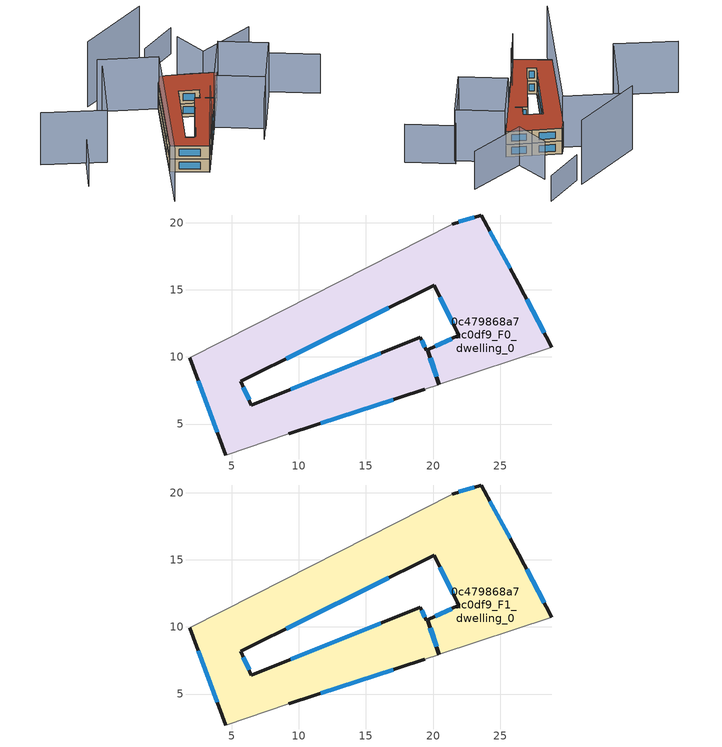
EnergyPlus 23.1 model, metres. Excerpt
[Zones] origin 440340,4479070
0c479868a7ac0df9_F0_dwelling_0
 floor ground (EU_floor_Construction): 23.58,20.57 26.4,15.39 28.84,10.71 20.47,7.94 19.61,10.54 21.93,11.61 20.07,15.32 5.69,8.17 6.47,6.39 19.03,11.47 19.5,10.49 19.56,10.52 20.42,7.93 19.4,7.59 9.26,4.26 4.56,2.69 1.87,9.92 6.73,12.38 21.41,19.9 z0
 wall outside (EU_wall_Construction): 28.84,10.71 26.4,15.39 23.58,20.57 21.41,19.9 / 20.42,7.93 19.56,10.52 19.5,10.49 19.03,11.47 6.47,6.39 5.69,8.17 20.07,15.32 21.93,11.61 19.61,10.54 20.47,7.94 / 9.26,4.26 19.4,7.59 / 1.87,9.92 4.56,2.69 z0:3
 wall adiabatic (EU_wall_Construction): 21.41,19.9 6.73,12.38 1.87,9.92 / 20.47,7.94 28.84,10.71 / 19.4,7.59 20.42,7.93 / 4.56,2.69 9.26,4.26 z0:3
 window (EU_Window_Construction): 23.07,20.41 21.92,20.05 / 25.74,16.61 24.24,19.36 / 28.27,11.81 26.97,14.3 / 19.81,9.93 20.27,8.55 / 21.39,11.36 20.15,10.79 / 20.51,14.45 21.5,12.48 / 9.06,9.84 16.7,13.65 / 6.29,6.81 5.88,7.75 / 16.09,10.28 9.41,7.58 / 19.39,10.72 19.14,11.24 / 19.55,10.51 19.51,10.5 / 20.22,8.54 19.76,9.91 / 11.64,5.04 17.03,6.81 / 2.5,8.23 3.93,4.38 z0.7:2.3
0c479868a7ac0df9_F1_dwelling_0
 floor to 0c479868a7ac0df9_F0_dwelling_0 (EU_floor_Construction): 23.58,20.57 26.4,15.39 28.84,10.71 20.47,7.94 19.61,10.54 21.93,11.61 20.07,15.32 5.69,8.17 6.47,6.39 19.03,11.47 19.5,10.49 19.56,10.52 20.42,7.93 19.4,7.59 9.26,4.26 4.56,2.69 1.87,9.92 6.73,12.38 21.41,19.9 z3
 wall outside (EU_wall_Construction): 28.84,10.71 26.4,15.39 23.58,20.57 21.41,19.9 / 20.42,7.93 19.56,10.52 19.5,10.49 19.03,11.47 6.47,6.39 5.69,8.17 20.07,15.32 21.93,11.61 19.61,10.54 20.47,7.94 / 9.26,4.26 19.4,7.59 / 1.87,9.92 4.56,2.69 z3:6
 wall adiabatic (EU_wall_Construction): 21.41,19.9 6.73,12.38 1.87,9.92 / 20.47,7.94 28.84,10.71 / 19.4,7.59 20.42,7.93 / 4.56,2.69 9.26,4.26 z3:6
 window (EU_Window_Construction): 23.07,20.41 21.92,20.05 / 25.74,16.61 24.24,19.36 / 28.27,11.81 26.97,14.3 / 19.81,9.93 20.27,8.55 / 21.39,11.36 20.15,10.79 / 20.51,14.45 21.5,12.48 / 9.06,9.84 16.7,13.65 / 6.29,6.81 5.88,7.75 / 16.09,10.28 9.41,7.58 / 19.39,10.72 19.14,11.24 / 19.55,10.51 19.51,10.5 / 20.22,8.54 19.76,9.91 / 11.64,5.04 17.03,6.81 / 2.5,8.23 3.93,4.38 z3.7:5.3
 roof outside (EU_roof_Construction): 28.84,10.71 26.4,15.39 23.58,20.57 21.41,19.9 6.73,12.38 1.87,9.92 4.56,2.69 9.26,4.26 19.4,7.59 20.42,7.93 19.56,10.52 19.5,10.49 19.03,11.47 6.47,6.39 5.69,8.17 20.07,15.32 21.93,11.61 19.61,10.54 20.47,7.94 z6
shading: 4.53,2.68 9.96,4.71 / 9.26,4.26 15.68,6.96 / 16.05,30.42 21.43,19.86 / 21.43,19.86 -7.09,5.33 / 14.31,28.69 0.54,22.25 / 0.54,22.25 -4.84,33.76 / 19.4,7.59 30.44,11.24 / 30.44,11.24 33.53,1.91 / 33.53,1.91 22.48,-1.74 / 22.48,-1.74 19.4,7.59 z0:12; 19.01,-2.84 34.52,2.42 / 34.52,2.42 37.7,-6.97 / 41.5,9.19 30.4,14.16 / 30.4,14.16 33.3,20.65 z0:9; -1.13,25.93 -8.35,22.55 / 39.89,24.63 31.26,26.61 z0:6; 32.13,28.02 17.08,32.78 z0:15
[Building]
EU S2 Campaign: North Axis=0; Terrain=City; Solar Distribution=FullExterior
[Site:Location]
Madrid: Latitude=40.5; Longitude=-3.5; Time Zone=1; Elevation=609
[SizingPeriod:WeatherFileDays]
AnnualSizingPeriod: Begin Month=1; Begin Day of Month=1; End Month=12; End Day of Month=31; Day of Week for Start Day=Monday; Use Weather File Daylight Saving Period=No; Use Weather File Rain and Snow Indicators=No
[MATERIAL]
EU_InternalMass_Material: Roughness=MediumRough; Thickness=0.1; Conductivity=1; Density=1800; Specific Heat=900; Thermal Absorptance=0.9; Solar Absorptance=0.7; Visible Absorptance=0.7
[MATERIAL:NOMASS] Roughness=MediumRough; Thermal Absorptance=0.9; Solar Absorptance=0.7; Visible Absorptance=0.7
Name | Thermal Resistance
EU_wall_NoMass | 0.419739
EU_roof_NoMass | 0.352165
EU_floor_NoMass | 0.608284
[WINDOWMATERIAL:SIMPLEGLAZINGSYSTEM]
EU_Window_SimpleGlazing: UFactor=4.8352; Solar Heat Gain Coefficient=0.85; Visible Transmittance=0.85
[CONSTRUCTION]
EU_wall_Construction: EU_wall_NoMass
EU_roof_Construction: EU_roof_NoMass
EU_floor_Construction: EU_floor_NoMass
EU_Window_Construction: EU_Window_SimpleGlazing
EU_InternalMass_Construction: EU_InternalMass_Material
[ZONE] Type=1; Multiplier=1; Ceiling Height=autocalculate; Floor Area=autocalculate; Part of Total Floor Area=Yes
Name | Volume
0c479868a7ac0df9_F0_dwelling_0 | 580.378
0c479868a7ac0df9_F1_dwelling_0 | 580.38
[INTERNALMASS] Construction=EU_InternalMass_Construction; Surface Area=193.46
Name | Zone or ZoneList
0c479868a7ac0df9_F0_dwelling_0_EU_InternalMass | 0c479868a7ac0df9_F0_dwelling_0
0c479868a7ac0df9_F1_dwelling_0_EU_InternalMass | 0c479868a7ac0df9_F1_dwelling_0
[OTHEREQUIPMENT] Fuel Type=Electricity; Design Level Calculation Method=Watts/Area; Power per Zone Floor Area=1; Fraction Latent=0; Fraction Radiant=0; Fraction Lost=0; Carbon Dioxide Generation Rate=0; EndUse Subcategory=EU_Step8_InternalGains
Name | Zone or ZoneList or Space or SpaceList | Schedule
EU_Step8_InternalGain_0c479868a7ac0df9_F0_dwelling_0_f000 | 0c479868a7ac0df9_F0_dwelling_0 | EU_Step8_GainSchedule_0c479868a7ac0df9_F0_dwelling_0_f000
EU_Step8_InternalGain_0c479868a7ac0df9_F1_dwelling_0_f000 | 0c479868a7ac0df9_F1_dwelling_0 | EU_Step8_GainSchedule_0c479868a7ac0df9_F1_dwelling_0_f000
[ZONEVENTILATION:DESIGNFLOWRATE] Schedule=EU_AlwaysOn; Design Flow Rate Calculation Method=AirChanges/Hour; Air Changes per Hour=0.703302; Ventilation Type=Natural; Fan Pressure Rise=0; Fan Total Efficiency=1; Constant Term Coefficient=1; Temperature Term Coefficient=0; Velocity Term Coefficient=0; Velocity Squared Term Coefficient=0; Minimum Indoor Temperature=-100; Maximum Indoor Temperature=100; Delta Temperature=-100; Minimum Outdoor Temperature=-100; Maximum Outdoor Temperature=100; Maximum Wind Speed=40
Name | Zone or ZoneList or Space or SpaceList
EU_ConstantAir_0c479868a7ac0df9_F0_dwelling_0 | 0c479868a7ac0df9_F0_dwelling_0
EU_ConstantAir_0c479868a7ac0df9_F1_dwelling_0 | 0c479868a7ac0df9_F1_dwelling_0
[HVACTEMPLATE:THERMOSTAT] Constant Heating Setpoint=20; Constant Cooling Setpoint=50
EU_HeatOnly_0c479868a7ac0df9_F0_dwelling_0; EU_HeatOnly_0c479868a7ac0df9_F1_dwelling_0
[HVACTEMPLATE:ZONE:IDEALLOADSAIRSYSTEM] System Availability Schedule=EU_AlwaysOn; Maximum Heating Supply Air Temperature=50; Minimum Cooling Supply Air Temperature=13; Maximum Heating Supply Air Humidity Ratio=0.0156; Minimum Cooling Supply Air Humidity Ratio=0.0077; Heating Limit=NoLimit; Cooling Limit=NoLimit; Heating Availability Schedule=EU_AlwaysOn; Cooling Availability Schedule=EU_CoolingOff; Dehumidification Control Type=ConstantSensibleHeatRatio; Cooling Sensible Heat Ratio=0.7; Dehumidification Setpoint=60; Humidification Control Type=None; Humidification Setpoint=30; Outdoor Air Method=None; Outdoor Air Flow Rate per Person=0.00944; Outdoor Air Flow Rate per Zone Floor Area=0; Outdoor Air Flow Rate per Zone=0; Demand Controlled Ventilation Type=None; Outdoor Air Economizer Type=NoEconomizer; Heat Recovery Type=None; Sensible Heat Recovery Effectiveness=0.7; Latent Heat Recovery Effectiveness=0.65
Name | Template Thermostat
0c479868a7ac0df9_F0_dwelling_0 | EU_HeatOnly_0c479868a7ac0df9_F0_dwelling_0
0c479868a7ac0df9_F1_dwelling_0 | EU_HeatOnly_0c479868a7ac0df9_F1_dwelling_0
[SIZING:ZONE] Zone Cooling Design Supply Air Temperature Input Method=SupplyAirTemperature; Zone Cooling Design Supply Air Temperature=13; Zone Heating Design Supply Air Temperature Input Method=SupplyAirTemperature; Zone Heating Design Supply Air Temperature=50; Zone Cooling Design Supply Air Humidity Ratio=0.008; Zone Heating Design Supply Air Humidity Ratio=0.008; Cooling Design Air Flow Method=DesignDay; Cooling Design Air Flow Rate=0; Cooling Minimum Air Flow per Zone Floor Area=0.000762; Cooling Minimum Air Flow=0; Cooling Minimum Air Flow Fraction=0.2; Heating Design Air Flow Method=DesignDay; Heating Design Air Flow Rate=0; Heating Maximum Air Flow per Zone Floor Area=0.002032; Heating Maximum Air Flow=0.141576; Heating Maximum Air Flow Fraction=0.3; Account for Dedicated Outdoor Air System=No; Dedicated Outdoor Air System Control Strategy=NeutralSupplyAir; Dedicated Outdoor Air Low Setpoint Temperature for Design=autosize; Dedicated Outdoor Air High Setpoint Temperature for Design=autosize; Zone Load Sizing Method=Sensible Load Only No Latent Load; Zone Latent Cooling Design Supply Air Humidity Ratio Input Method=HumidityRatioDifference; Zone Cooling Design Supply Air Humidity Ratio Difference=0.005; Zone Latent Heating Design Supply Air Humidity Ratio Input Method=HumidityRatioDifference; Zone Humidification Design Supply Air Humidity Ratio Difference=0.005
0c479868a7ac0df9_F0_dwelling_0; 0c479868a7ac0df9_F1_dwelling_0
[SCHEDULE:CONSTANT]
Name | Hourly Value
EU_AlwaysOn | 1
EU_CoolingOff | 0
[SCHEDULE:FILE] Column Number=1; Rows to Skip at Top=0; Number of Hours of Data=8760; Column Separator=Comma; Interpolate to Timestep=No; Minutes per Item=60; Adjust Schedule for Daylight Savings=Yes
Name | File
EU_Step8_GainSchedule_0c479868a7ac0df9_F0_dwelling_0_f000 | ../../schedules/0c479868a7ac0df9/0c479868a7ac0df9_F0_dwelling_0_f000_gain.csv
EU_Step8_GainSchedule_0c479868a7ac0df9_F1_dwelling_0_f000 | ../../schedules/0c479868a7ac0df9/0c479868a7ac0df9_F1_dwelling_0_f000_gain.csv
